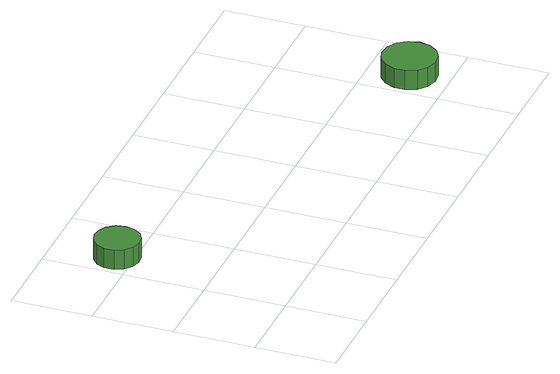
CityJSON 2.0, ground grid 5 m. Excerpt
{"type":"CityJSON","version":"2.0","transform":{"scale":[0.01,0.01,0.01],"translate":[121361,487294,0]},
"CityObjects":{
"tree1":{"type":"SolitaryVegetationObject","attributes":{"function":"something"},"geometry":[{"type":"MultiSurface","lod":"1","boundaries":[[[0,1,2,3,4,5,6,7,8,9,10,11,12,13,14]],[[15,16,17,18,19,20,21,22,23,24,25,26,27,28,29]],[[0,29,28,1]],[[1,28,27,2]],[[2,27,26,3]],[[3,26,25,4]],[[4,25,24,5]],[[5,24,23,6]],[[6,23,22,7]],[[7,22,21,8]],[[8,21,20,9]],[[9,20,19,10]],[[10,19,18,11]],[[11,18,17,12]],[[12,17,16,13]],[[13,16,15,14]],[[14,15,29,0]]]}]},
"tree2":{"type":"SolitaryVegetationObject","attributes":{"function":"something"},"geometry":[{"type":"MultiSurface","lod":"1","boundaries":[[[30,31,32,33,34,35,36,37,38,39,40,41,42,43,44]],[[45,46,47,48,49,50,51,52,53,54,55,56,57,58,59]],[[30,59,58,31]],[[31,58,57,32]],[[32,57,56,33]],[[33,56,55,34]],[[34,55,54,35]],[[35,54,53,36]],[[36,53,52,37]],[[37,52,51,38]],[[38,51,50,39]],[[39,50,49,40]],[[40,49,48,41]],[[41,48,47,42]],[[42,47,46,43]],[[43,46,45,44]],[[44,45,59,30]]]}]}
},
"vertices":[
[322,1102,189],[310,1160,189],[275,1207,189],[225,1236,189],[166,1242,189],[111,1224,189],[67,1185,189],[43,1132,189],[43,1073,189],[67,1020,189],[111,981,189],[166,963,189],[225,969,189],[275,998,189],[310,1045,189],[310,1045,62],[275,998,62],[225,969,62],[166,963,62],[111,981,62],[67,1020,62],[43,1073,62],[43,1132,62],[67,1185,62],[111,1224,62],[166,1242,62],[225,1236,62],[275,1207,62],[310,1160,62],[322,1102,62],
[2849,240,201],[2834,308,201],[2794,364,201],[2733,399,201],[2664,407,201],[2598,385,201],[2546,338,201],[2517,275,201],[2517,205,201],[2546,141,201],[2598,95,201],[2664,73,201],[2733,80,201],[2794,115,201],[2834,172,201],[2834,172,74],[2794,115,74],[2733,80,74],[2664,73,74],[2598,95,74],[2546,141,74],[2517,205,74],[2517,275,74],[2546,338,74],[2598,385,74],[2664,407,74],[2733,399,74],[2794,364,74],[2834,308,74],[2849,240,74]
]}
